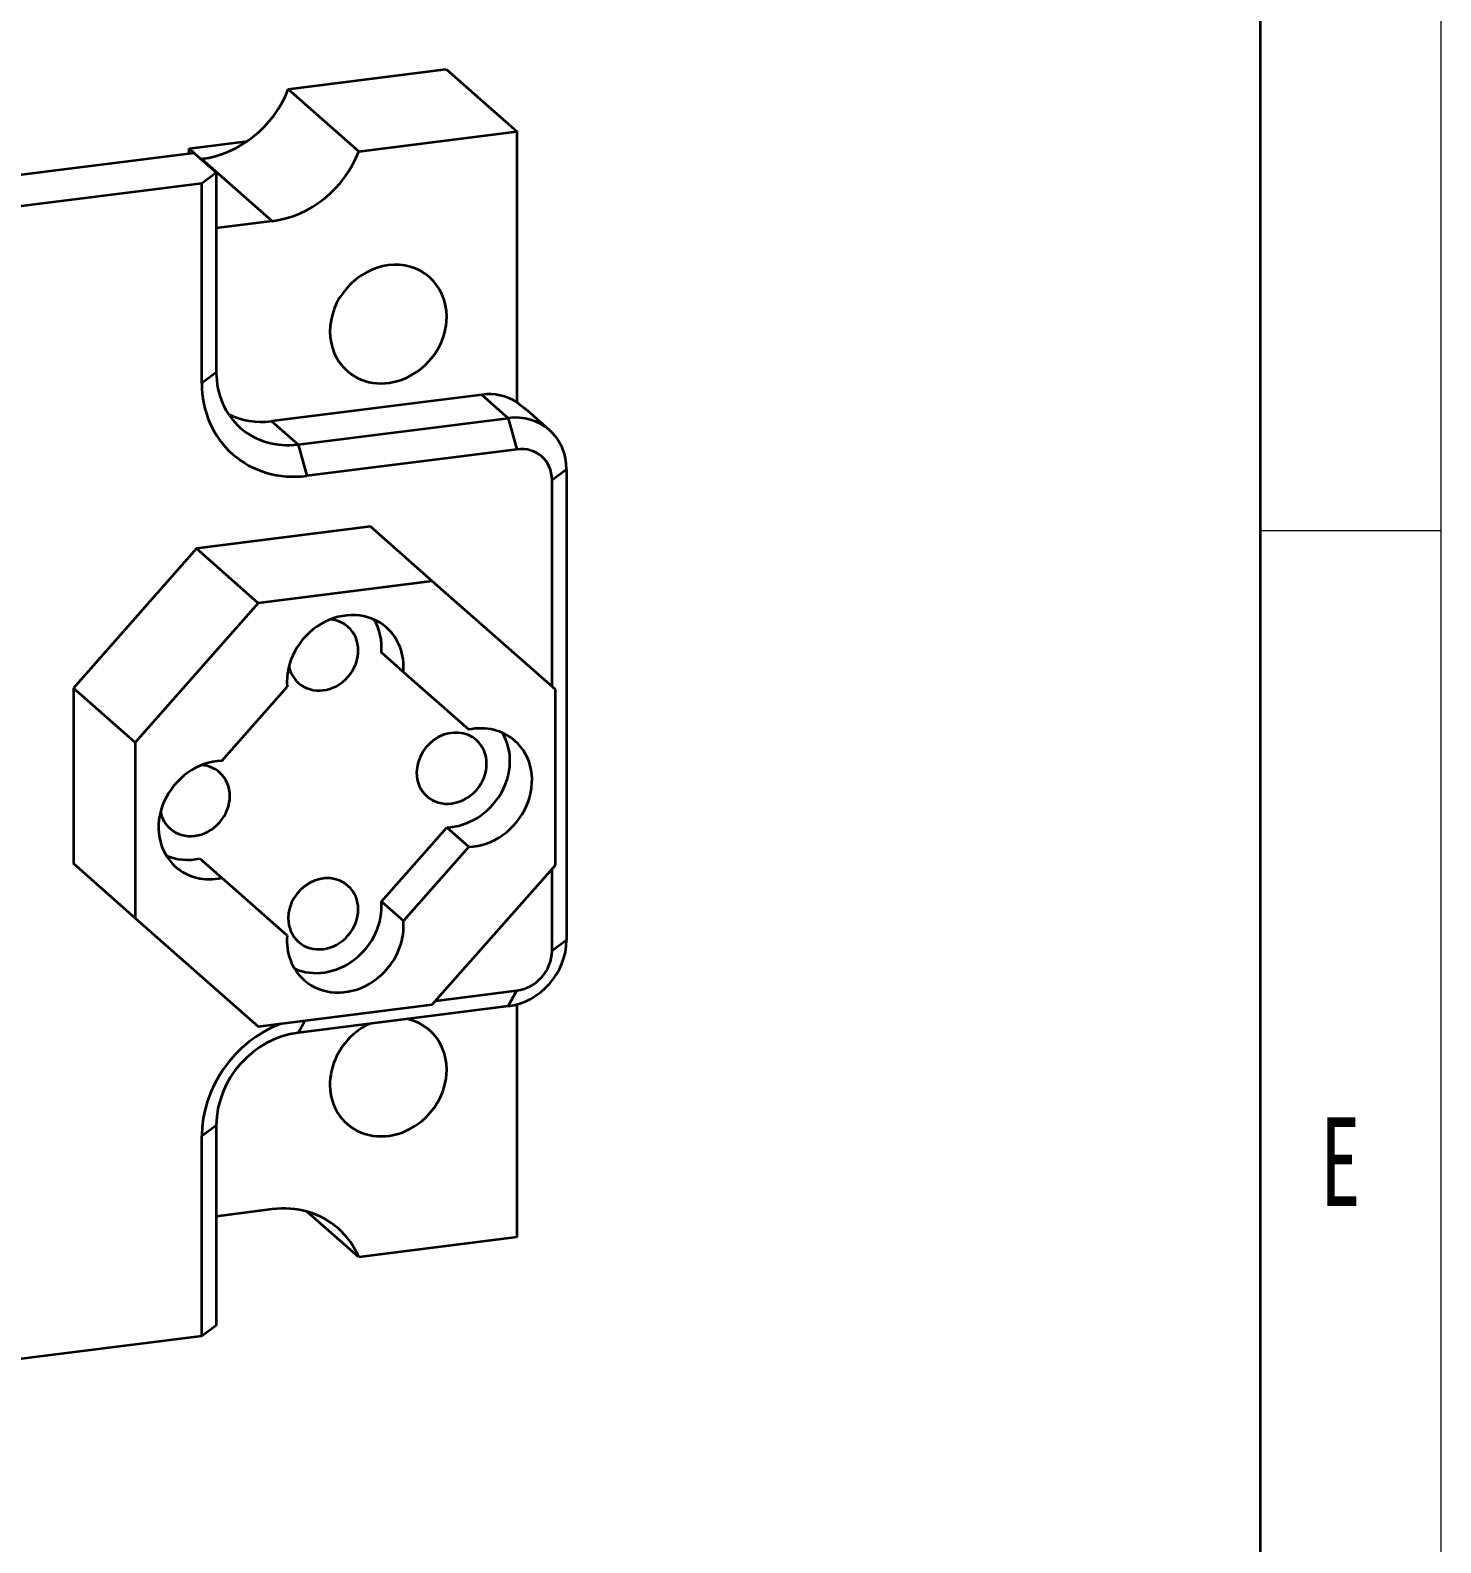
# Model space of a CAD drawing. Header units: millimetres. Extents: x 3154 to 3910, y 100 to 635.
# Drawn here: x 3810.7 to 3910.2, y 206.7 to 313.4 of the extents above; entities that cross this region are included whole.
import ezdxf

# ---------------------------------------------------------------- set-up
doc = ezdxf.new("R2010")
doc.units = ezdxf.units.MM
doc.layers.add('EB0', color=7, linetype='Continuous', lineweight=35)
doc.styles.add('UserTxtStyle2', font='', dxfattribs={"width": 0.667})
doc.styles.get('UserTxtStyle2').set_extended_font_data('宋体')

msp = doc.modelspace()

# ---------------------------------------------------------------- linework, layer by layer
at = {"layer": 'EB0', "color": 7, "linetype": 'Continuous', "lineweight": 18}
for p, q in [((3910.215131494194, 634.5555842925598), (3910.215131494194, 99.90588942771319)), ((3897.48538162985, 278.1224543826621), (3910.215131494194, 278.1224543826621))]:
    msp.add_line(p, q, dxfattribs=at)
at = {"layer": 'EB0', "color": 7, "linetype": 'Continuous', "lineweight": 35}
for p, q in [((3897.485370032705, 112.6356444084448), (3897.485383676404, 621.8258299940129)), ((3828.876335443642, 309.2750626770053), (3840.016167178479, 310.678549554028)), ((3840.016167178479, 310.678549554028), (3844.998571870602, 306.2844816385486)), ((3833.858740135765, 304.8809947615256), (3828.876335443642, 309.2750626770053)), ((3821.871097883521, 305.0905831450632), (3825.992198697404, 305.6097930442268)), ((3833.858740135765, 304.8809947615256), (3844.998571870602, 306.2844816385486)), ((3844.998571870602, 306.2844816385486), (3844.998571870602, 287.1852636520771)), ((3822.241115607591, 304.7642512208002), (3803.28215252305, 302.3756463904501)), ((3821.871097883521, 305.0905831450632), (3822.241117335119, 304.7642531796325)), ((3821.871097883523, 304.7176333694397), (3821.871097883521, 305.0905831450632)), ((3822.241115607591, 304.7642512208002), (3823.79811707388, 303.3911049972129)), ((3822.756676257261, 304.3520611452953), (3822.714524761164, 304.3467505559591)), ((3827.739080949385, 299.9579932298157), (3822.756676257261, 304.3520611452953)), ((3822.77314219209, 302.6342463122728), (3823.79811707388, 303.3911049972129)), ((3823.79811707388, 303.3911049972129), (3823.79811707388, 289.2742917027817)), ((3805.461954575853, 300.4532416774279), (3822.77314219209, 302.6342463122728)), ((3822.77314219209, 288.5174330178417), (3822.77314219209, 302.6342463122728)), ((3827.739080949385, 299.9579932298157), (3823.79811707388, 299.4614784517107)), ((3823.79811707388, 289.2742917027817), (3822.77314219209, 288.5174330178417)), ((3842.52690866824, 287.7042641408519), (3827.696929453353, 285.8358623812877)), ((3842.52690866824, 287.7042641408519), (3844.395310427786, 286.0564886725466)), ((3844.998571870602, 287.1852636520771), (3845.309972163859, 286.9106344073592)), ((3847.308193446468, 285.2073836478227), (3845.75119198018, 286.5805298714096)), ((3827.696929453353, 285.8358623812877), (3829.565331212898, 284.188086912983)), ((3829.565331212898, 284.188086912983), (3844.395310427786, 286.0564886725466)), ((3844.395310427786, 286.0564886725466), (3845.018111014263, 283.8464286190662)), ((3829.565331212898, 284.188086912983), (3830.188131799413, 281.9780268595071)), ((3845.018111014263, 283.8464286190662), (3830.188131799413, 281.9780268595071)), ((3848.514749098453, 282.4234852511953), (3847.489774216662, 281.6666265662556)), ((3848.514749098453, 282.4234852511953), (3848.514749098453, 249.2074539705405)), ((3847.489774216662, 267.0979458059708), (3847.489774216662, 281.6666265662556)), ((3834.683134851551, 278.3923401027555), (3822.397577810635, 276.8445054051699)), ((3839.042738957158, 274.5475306767109), (3834.683134851551, 278.3923401027555)), ((3822.397577810635, 276.8445054051699), (3813.710377116386, 266.9941457081129)), ((3826.757181916242, 272.9996959791253), (3822.397577810635, 276.8445054051699)), ((3839.042738957158, 274.5475306767109), (3826.757181916242, 272.9996959791253)), ((3847.729939651482, 266.8861398012917), (3839.042738957158, 274.5475306767109)), ((3826.757181916242, 272.9996959791253), (3818.069981221995, 263.1493362820684)), ((3837.004454659181, 268.1245801243438), (3835.447453192893, 269.4977263479312)), ((3837.004454659181, 268.1245801243438), (3841.612151496972, 264.0609734744861)), ((3813.710377116386, 266.9941457081129), (3813.710377116441, 254.6114681278675)), ((3818.069981221995, 263.1493362820684), (3813.710377116386, 266.9941457081129)), ((3824.187769376558, 261.8657076726016), (3828.795466214349, 267.0903447938472)), ((3847.729939651535, 254.5034622210463), (3847.729939651482, 266.8861398012917)), ((3818.069981221995, 263.1493362820684), (3818.069981222048, 250.766658701823)), ((3835.447453192893, 251.9355999328547), (3840.055150030684, 257.1602370541003)), ((3841.612151496972, 255.7870908305128), (3840.055150030684, 257.1602370541003)), ((3841.612151496972, 255.7870908305128), (3837.004454659181, 250.5624537092672)), ((3818.069981222048, 250.766658701823), (3813.710377116441, 254.6114681278675)), ((3822.630767910269, 254.9649712522156), (3824.187769376558, 253.5918250286284)), ((3839.042738957288, 244.6531025239892), (3847.729939651535, 254.5034622210463)), ((3847.489774216662, 248.4505952856006), (3847.489774216662, 254.2311402149642)), ((3828.795466214349, 249.5282183787706), (3824.187769376558, 253.5918250286284)), ((3835.447453192893, 251.9355999328547), (3837.004454659181, 250.5624537092672)), ((3818.069981222048, 250.766658701823), (3826.757181916372, 243.1052678264035)), ((3848.514749098453, 249.2074539705405), (3847.489774216662, 248.4505952856006)), ((3839.282904392039, 244.9254245299341), (3845.01811101411, 245.647992646104)), ((3844.395310427594, 244.536449571498), (3845.01811101411, 245.647992646104)), ((3826.757181916372, 243.1052678264035), (3839.042738957288, 244.6531025239892)), ((3844.395310427594, 244.536449571498), (3829.565331212947, 242.668047811964)), ((3844.998571870602, 244.657215440458), (3844.998571870602, 228.2268081286214)), ((3829.565331212947, 242.668047811964), (3830.042201224667, 243.5191413569796)), ((3823.79811707388, 236.1286416535523), (3822.77314219209, 235.3717829686123)), ((3823.79811707388, 236.1286416535523), (3823.79811707388, 222.0118283592038)), ((3822.77314219209, 221.2549696742638), (3822.77314219209, 235.3717829686123)), ((3827.739080949385, 230.2043136103908), (3823.79811707388, 229.7077988322597)), ((3833.858740135765, 226.8233212515984), (3830.220288370653, 230.0321340941949)), ((3844.998571870602, 228.2268081286214), (3833.858740135765, 226.8233212515984)), ((3822.77314219209, 221.2549696742638), (3805.461954575853, 219.0739650394188)), ((3823.79811707388, 222.0118283592038), (3822.77314219209, 221.2549696742638))]:
    msp.add_line(p, q, dxfattribs=at)
for centre, major_axis, ratio, start_param, end_param in [((3822.766220476064, 310.9964628951608), (4.660612830061158, 5.284638216642326), 0.8819171036881972, 3.925542770466155, 5.113390369286312), ((3827.748625168186, 306.6023949796812), (4.660612830061158, 5.284638216642326), 0.8819171036881972, 3.925542770466155, 5.113390369286312), ((3835.935806794925, 292.6866757977821), (2.912883018778011, 3.302898885389874), 0.8819171036881966, 0, 3.141592653589793), ((3835.935806794925, 292.6866757977821), (2.912883018778011, 3.302898885389874), 0.8819171036881966, 5.497787143782138, 6.283185307179586), ((3835.935806794925, 292.6866757977821), (2.912883018778011, 3.302898885389874), 0.8819171036881966, 3.141592653589793, 5.497787143782138), ((3830.188131799381, 289.4516338976044), (5.243189433742538, 5.945217993636142), 0.881917103688197, 2.356194490192345, 3.926990816991808), ((3829.565331212865, 290.0008923870395), (-4.078036226231337, -4.624058439480195), 0.8819171036881968, 5.497787143782137, 6.283185307179586), ((3842.526908668144, 283.5522602307376), (-2.912883018777964, -3.30289888538982), 0.8819171036881968, 3.283489708193961, 3.926990816963982), ((3827.696929453319, 291.6486678553442), (4.078036226231337, 4.624058439480195), 0.881917103688197, 3.372726191390951, 3.926990816993112), ((3844.39531042769, 281.9044847624323), (2.912883018777964, 3.30289888538982), 0.881917103688197, 0, 0.7853981633741862), ((3842.838308961402, 283.2776309860198), (-2.912883018777964, -3.30289888538982), 0.8819171036881968, 3.141592653589793, 3.283489708193961), ((3829.565331212865, 290.0008923870395), (-4.078036226231337, -4.624058439480195), 0.8819171036881968, 0, 0.7853981634033211), ((3844.39531042769, 281.9044847624323), (2.912883018777964, 3.30289888538982), 0.881917103688197, 5.497787143782138, 6.283185307179586), ((3845.018111014207, 281.3552262729978), (-1.747729811266757, -1.981739331233867), 0.8819171036881971, 2.356194490192346, 3.926990816963977), ((3832.899960436764, 267.9608078537827), (-2.91288301877801, -3.302898885389872), 0.8819171036881972, 3.141592653589793, 5.582992579686756), ((3831.342958970477, 269.3339540773702), (-1.747729811266806, -1.981739331233924), 0.8819171036881972, 0, 3.141592653589793), ((3831.342958970477, 269.3339540773702), (-1.747729811266806, -1.981739331233924), 0.8819171036881972, 3.141592653589793, 3.726761207540929), ((3831.342958970477, 269.3339540773702), (-2.91288301877801, -3.302898885389872), 0.8819171036881972, 2.270989054287727, 2.871042890611219), ((3832.899960436764, 267.9608078537827), (-2.91288301877801, -3.302898885389872), 0.8819171036881972, 2.270989054287731, 3.141592653589793), ((3831.342958970477, 269.3339540773702), (-1.747729811266806, -1.981739331233924), 0.8819171036881972, 5.698016753227687, 6.283185307179586), ((3840.405724046153, 261.3413465504228), (-1.747729811266806, -1.981739331233924), 0.8819171036881972, 3.141592653589793, 5.497787143782137), ((3840.405724046153, 261.3413465504228), (-2.91288301877801, -3.302898885389872), 0.8819171036881972, 0.7001927274928942, 2.871042890611187), ((3841.962725512442, 259.9682003268353), (-2.91288301877801, -3.302898885389872), 0.8819171036881972, 3.141592653589793, 4.012196252891835), ((3840.405724046153, 261.3413465504228), (-1.747729811266806, -1.981739331233924), 0.8819171036881972, 0, 3.141592653589793), ((3841.962725512442, 259.9682003268353), (-2.91288301877801, -3.302898885389872), 0.8819171036881972, 0.7001927274928942, 3.141592653589793), ((3823.837195361088, 257.684598176279), (-2.91288301877801, -3.302898885389872), 0.8819171036881972, 3.841785381082626, 6.283185307179586), ((3822.280193894799, 259.0577443998665), (-1.747729811266806, -1.981739331233924), 0.8819171036881972, 0, 3.141592653589793), ((3822.280193894799, 259.0577443998665), (-1.747729811266806, -1.981739331233924), 0.8819171036881972, 3.141592653589793, 3.726761207541247), ((3840.405724046153, 261.3413465504228), (-1.747729811266806, -1.981739331233924), 0.8819171036881972, 5.497787143782137, 6.283185307179586), ((3822.280193894799, 259.0577443998665), (-1.747729811266806, -1.981739331233924), 0.8819171036881972, 5.698016753229083, 6.283185307179586), ((3822.280193894799, 259.0577443998665), (-2.91288301877801, -3.302898885389872), 0.8819171036881972, 0.2705497629791078, 0.8706035993020129), ((3823.837195361088, 257.684598176279), (-2.91288301877801, -3.302898885389872), 0.8819171036881972, 0, 0.8706035993020129), ((3831.342958970477, 251.0651368729192), (-1.747729811266806, -1.981739331233924), 0.8819171036881972, 3.141592653589793, 5.497787143782138), ((3831.342958970477, 251.0651368729192), (-1.747729811266806, -1.981739331233924), 0.8819171036881972, 0, 3.141592653589793), ((3831.342958970477, 251.0651368729192), (-2.91288301877801, -3.302898885389872), 0.8819171036881972, 0.2705497629785437, 2.44139992609692), ((3831.342958970477, 251.0651368729192), (-1.747729811266806, -1.981739331233924), 0.8819171036881972, 5.497787143782138, 6.283185307179586), ((3832.899960436764, 249.6919906493317), (-2.91288301877801, -3.302898885389872), 0.8819171036881972, 0, 2.44139992609692), ((3832.899960436764, 249.6919906493317), (-2.91288301877801, -3.302898885389872), 0.8819171036881972, 5.412581707877569, 6.283185307179586), ((3844.395310427527, 248.688453481757), (2.912883018893857, 3.30289888552123), 0.8819171036881964, 3.926990817003724, 5.497787143782138), ((3845.018111014042, 248.1391949923222), (-1.747729811382649, -1.981739331365277), 0.8819171036881969, 0.7853981634249205, 2.356194490192345), ((3835.935806794925, 239.5410118188313), (2.912883018778011, 3.302898885389874), 0.8819171036881966, 0, 0.4566408901595923), ((3830.188131799462, 236.3059838483853), (5.243189433800418, 5.94521799370177), 0.881917103688197, 1.040606115632868, 2.356194490192344), ((3829.565331212947, 236.8552423378203), (-4.078036226289214, -4.624058439545821), 0.881917103688197, 3.926990816987241, 5.497787143782137), ((3835.935806794925, 239.5410118188313), (2.912883018778011, 3.302898885389874), 0.8819171036881966, 1.114155436635302, 3.141592653589793), ((3835.935806794925, 239.5410118188313), (2.912883018778011, 3.302898885389874), 0.8819171036881966, 5.497787143782137, 6.283185307179586), ((3835.935806794925, 239.5410118188313), (2.912883018778011, 3.302898885389874), 0.8819171036881966, 3.141592653589793, 5.497787143782137), ((3827.748625168186, 223.5623167776114), (-4.660612830061159, -5.284638216642327), 0.8819171036881971, 3.141592653589793, 3.928438863508326), ((3827.748625168186, 223.5623167776114), (-4.660612830061159, -5.284638216642327), 0.8819171036881971, 2.740591264688171, 3.141592653589793)]:
    msp.add_ellipse(centre, major_axis=major_axis, ratio=ratio, start_param=start_param, end_param=end_param, dxfattribs=at)

# ---------------------------------------------------------------- texts
at = {"layer": 'EB0', "color": 7, "lineweight": 9, "style": 'UserTxtStyle2', "width": 0.667}
msp.add_text('E', height=6.252474010029226, dxfattribs=at).set_placement((3901.718714503866, 230.44207613891))

doc.saveas('drawing.dxf')
